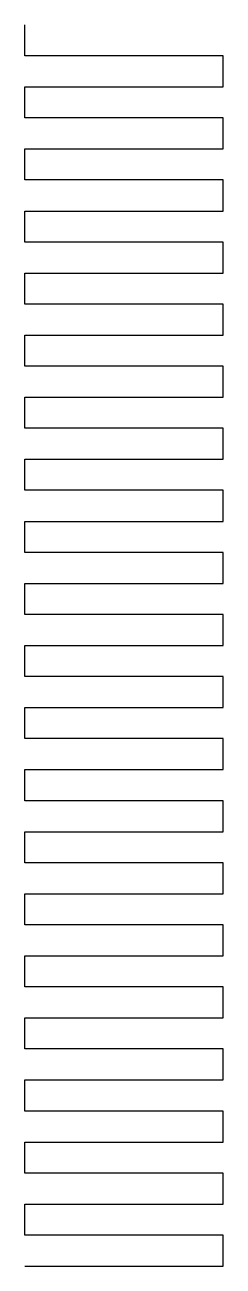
# Model space of a CAD drawing. Header units: millimetres. Extents: x 0 to 16, y 0 to 100.
import ezdxf

# ---------------------------------------------------------------- set-up
doc = ezdxf.new("R2010")
doc.units = ezdxf.units.MM
doc.layers.get('0').update_dxf_attribs({"linetype": 'CONTINUOUS'})

msp = doc.modelspace()

# ---------------------------------------------------------------- linework, layer by layer
for p, q in [((0, 97.5), (0, 100)), ((16, 97.5), (0, 97.5)), ((16, 95), (16, 97.5)), ((0, 92.5), (0, 95)), ((0, 95), (16, 95)), ((16, 92.5), (0, 92.5)), ((16, 90), (16, 92.5)), ((0, 87.5), (0, 90)), ((0, 90), (16, 90)), ((16, 87.5), (0, 87.5)), ((16, 85), (16, 87.5)), ((0, 82.5), (0, 85)), ((0, 85), (16, 85)), ((16, 82.5), (0, 82.5)), ((16, 80), (16, 82.5)), ((0, 77.5), (0, 80)), ((0, 80), (16, 80)), ((16, 77.5), (0, 77.5)), ((16, 75), (16, 77.5)), ((0, 72.5), (0, 75)), ((0, 75), (16, 75)), ((16, 72.5), (0, 72.5)), ((16, 70), (16, 72.5)), ((0, 67.5), (0, 70)), ((0, 70), (16, 70)), ((16, 67.5), (0, 67.5)), ((16, 65), (16, 67.5)), ((0, 62.5), (0, 65)), ((0, 65), (16, 65)), ((16, 62.5), (0, 62.5)), ((16, 60), (16, 62.5)), ((0, 57.5), (0, 60)), ((0, 60), (16, 60)), ((16, 57.5), (0, 57.5)), ((16, 55), (16, 57.5)), ((0, 52.5), (0, 55)), ((0, 55), (16, 55)), ((16, 52.5), (0, 52.5)), ((16, 50), (16, 52.5)), ((0, 47.5), (0, 50)), ((0, 50), (16, 50)), ((16, 47.5), (0, 47.5)), ((16, 45), (16, 47.5)), ((0, 42.5), (0, 45)), ((0, 45), (16, 45)), ((16, 42.5), (0, 42.5)), ((16, 40), (16, 42.5)), ((0, 37.5), (0, 40)), ((0, 40), (16, 40)), ((16, 37.5), (0, 37.5)), ((16, 35), (16, 37.5)), ((0, 32.5), (0, 35)), ((0, 35), (16, 35)), ((16, 32.5), (0, 32.5)), ((16, 30), (16, 32.5)), ((0, 27.5), (0, 30)), ((0, 30), (16, 30)), ((16, 27.5), (0, 27.5)), ((16, 25), (16, 27.5)), ((0, 22.5), (0, 25)), ((0, 25), (16, 25)), ((16, 22.5), (0, 22.5)), ((16, 20), (16, 22.5)), ((0, 17.5), (0, 20)), ((0, 20), (16, 20)), ((16, 17.5), (0, 17.5)), ((16, 15), (16, 17.5)), ((0, 12.5), (0, 15)), ((0, 15), (16, 15)), ((16, 12.5), (0, 12.5)), ((16, 10), (16, 12.5)), ((0, 7.5), (0, 10)), ((0, 10), (16, 10)), ((16, 7.5), (0, 7.5)), ((16, 5), (16, 7.5)), ((0, 2.5), (0, 5)), ((0, 5), (16, 5)), ((16, 2.5), (0, 2.5)), ((16, 0), (16, 2.5)), ((0, 0), (16, 0))]:
    msp.add_line(p, q)

doc.saveas('drawing.dxf')
